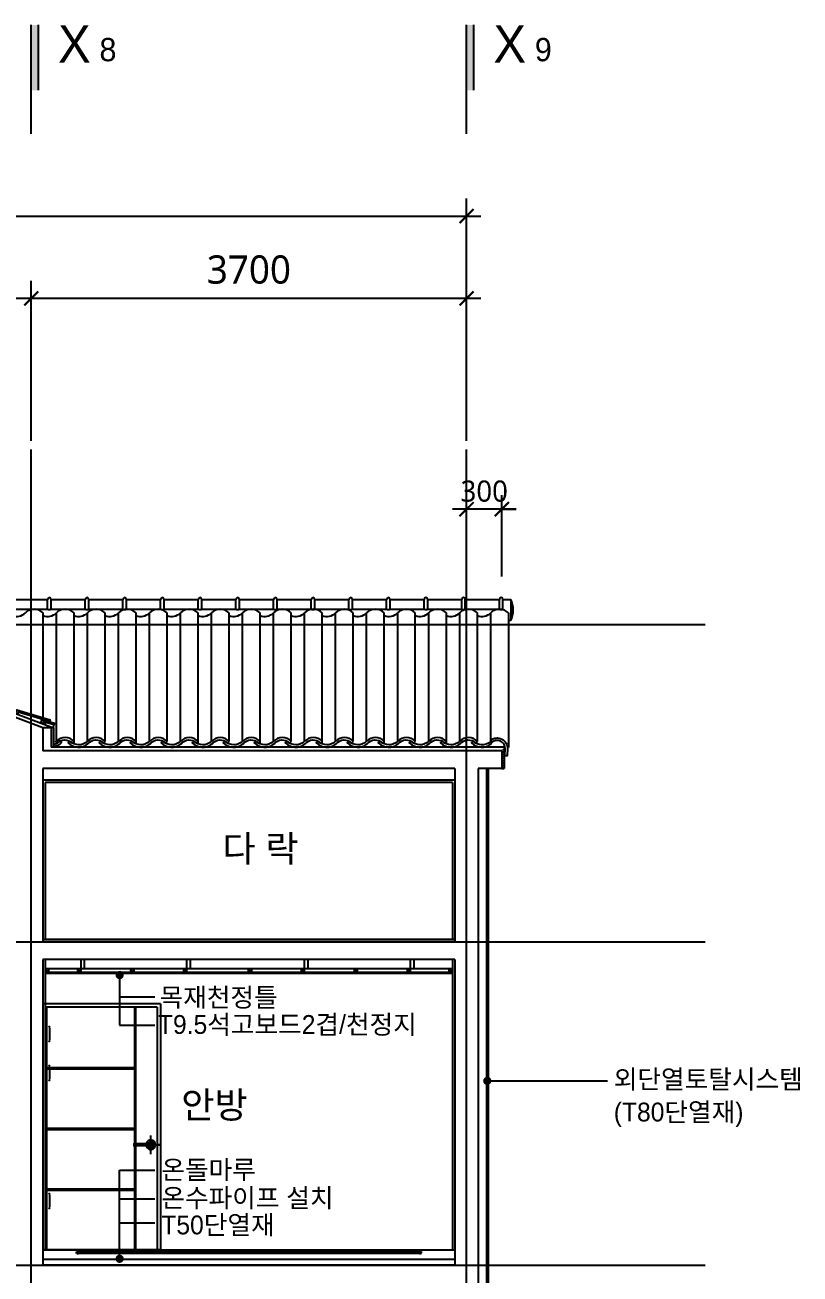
# Model space of a CAD drawing. Extents: x 11416736 to 11582377, y -14295679 to -14163266.
# Drawn here: x 11472114 to 11478700, y -14250826 to -14240204 of the extents above; entities that cross this region are included whole.
import ezdxf
from ezdxf.enums import TextEntityAlignment as Align

# ---------------------------------------------------------------- set-up
doc = ezdxf.new("R2010")
doc.units = 0
doc.header["$LTSCALE"] = 50
doc.header["$MEASUREMENT"] = 0
doc.linetypes.add('HIDDEN', pattern=[0.375, 0.25, -0.125])
doc.layers.get('0').update_dxf_attribs({"linetype": 'CONTINUOUS'})
doc.layers.get('DEFPOINTS').update_dxf_attribs({"linetype": 'CONTINUOUS'})
for name, color, linetype in [('! 05 가는선_02', 252, 'CONTINUOUS'), ('! 06 중심선', 11, 'CONTINUOUS'), ('! 12 지시선_안내선', 252, 'CONTINUOUS'), ('! 16 HAT', 251, 'CONTINUOUS'), ('! 22 text 진한선', 7, 'CONTINUOUS'), ('! 24 치수선', 1, 'CONTINUOUS'), ('- 02 내력벽', 2, 'CONTINUOUS'), ('- 04 마감선 01', 125, 'CONTINUOUS'), ('- 06 마감선 03_방수', 8, 'HIDDEN'), ('- 08 목재', 44, 'CONTINUOUS'), ('- 09 돌', 85, 'CONTINUOUS'), ('- 10 단열재', 251, 'CONTINUOUS'), ('el', 9, 'CONTINUOUS')]:
    doc.layers.add(name, color=color, linetype=linetype)
doc.styles.add('굴림', font='Gulim.ttf')
doc.styles.add('맑은 고딕', font='malgun.ttf')
doc.dimstyles.new('120-main', dxfattribs={"dimscale": 120, "dimtxt": 2, "dimasz": 1, "dimexe": 1.25, "dimexo": 0.625, "dimgap": 1, "dimtad": 1, "dimdec": 0, "dimtxsty": '맑은 고딕', "dimblk": 'ARCHTICK', "dimcen": 2.5, "dimdle": 1, "dimclrt": 7, "dimadec": 0, "dimazin": 0, "dimtfac": 1, "dimtdec": 0, "dimtix": 1, "dimtmove": 2, "dimatfit": 3, "dimldrblk": 'DOT', "dimfxl": 0, "dimarcsym": 0})
doc.dimstyles.new('120-sub', dxfattribs={"dimscale": 120, "dimtxt": 1.5, "dimasz": 1, "dimexe": 1, "dimexo": 0.625, "dimgap": 0.5, "dimtad": 1, "dimdec": 0, "dimtxsty": '맑은 고딕', "dimblk": 'ARCHTICK', "dimcen": 2.5, "dimdle": 1, "dimclrt": 7, "dimadec": 0, "dimazin": 0, "dimtfac": 1, "dimtdec": 0, "dimtix": 1, "dimtmove": 2, "dimatfit": 3, "dimldrblk": 'DOT', "dimfxl": 0, "dimarcsym": 0})

# ---------------------------------------------------------------- blocks, each defined once
blk = doc.blocks.new('_ARCHTICK')
at = {"color": 0, "linetype": 'ByBlock', "const_width": 0.15}
blk.add_lwpolyline([(-0.5, -0.5), (0.5, 0.5)], dxfattribs=at)
blk = doc.blocks.new('*D70')
at = {"layer": '! 24 치수선', "color": 0, "lineweight": -2}
for p, q in [((11447667, -14243739), (11447667, -14241679)), ((11475867, -14243739), (11475867, -14241679)), ((11447547, -14241829), (11475987, -14241829))]:
    blk.add_line(p, q, dxfattribs=at)
at = {"layer": 'DEFPOINTS', "color": 0}
for p in [(11475867, -14241829), (11447667, -14243814), (11475867, -14243814)]:
    blk.add_point(p, dxfattribs=at)
at = {"layer": '! 24 치수선', "color": 0, "linetype": 'ByBlock', "lineweight": -2, "xscale": 120, "yscale": 120, "zscale": 120, "rotation": 180}
blk.add_blockref('_ARCHTICK', (11447667, -14241829), dxfattribs=at)
at = {"layer": '! 24 치수선', "color": 0, "linetype": 'ByBlock', "lineweight": -2, "xscale": 120, "yscale": 120, "zscale": 120}
blk.add_blockref('_ARCHTICK', (11475867, -14241829), dxfattribs=at)
at = {"layer": '! 24 치수선', "color": 7, "ltscale": 30, "insert": (11461767, -14241585), "char_height": 240, "attachment_point": 5, "style": '맑은 고딕'}
blk.add_mtext('28200', dxfattribs=at)
blk = doc.blocks.new('_Dot')
at = {"color": 0, "linetype": 'ByBlock', "lineweight": -2}
blk.add_line((-0.5, 0), (-1, 0), dxfattribs=at)
at = {"color": 0, "linetype": 'ByBlock', "const_width": 0.5}
blk.add_lwpolyline([(-0.25, 0, 1), (0.25, 0, 1)], format="xyb", close=True, dxfattribs=at)
blk = doc.blocks.new('*D86')
at = {"layer": '! 24 치수선', "color": 0, "lineweight": -2}
for p, q in [((11472167, -14243739), (11472167, -14242379)), ((11475867, -14243739), (11475867, -14242379)), ((11475987, -14242529), (11472047, -14242529))]:
    blk.add_line(p, q, dxfattribs=at)
at = {"layer": 'DEFPOINTS', "color": 0}
for p in [(11472167, -14242529), (11472167, -14243814), (11475867, -14243814)]:
    blk.add_point(p, dxfattribs=at)
at = {"layer": '! 24 치수선', "color": 0, "linetype": 'ByBlock', "lineweight": -2, "xscale": 120, "yscale": 120, "zscale": 120, "rotation": 180}
blk.add_blockref('_ARCHTICK', (11472167, -14242529), dxfattribs=at)
at = {"layer": '! 24 치수선', "color": 0, "linetype": 'ByBlock', "lineweight": -2, "xscale": 120, "yscale": 120, "zscale": 120}
blk.add_blockref('_ARCHTICK', (11475867, -14242529), dxfattribs=at)
at = {"layer": '! 24 치수선', "color": 7, "ltscale": 30, "insert": (11474017, -14242285), "char_height": 240, "attachment_point": 5, "style": '맑은 고딕'}
blk.add_mtext('3700', dxfattribs=at)
blk = doc.blocks.new('*D87')
at = {"layer": '! 24 치수선', "color": 0, "lineweight": -2}
for p, q in [((11467667, -14243739), (11467667, -14242379)), ((11472167, -14243739), (11472167, -14242379)), ((11472287, -14242529), (11467547, -14242529))]:
    blk.add_line(p, q, dxfattribs=at)
at = {"layer": 'DEFPOINTS', "color": 0}
for p in [(11467667, -14242529), (11467667, -14243814), (11472167, -14243814)]:
    blk.add_point(p, dxfattribs=at)
at = {"layer": '! 24 치수선', "color": 0, "linetype": 'ByBlock', "lineweight": -2, "xscale": 120, "yscale": 120, "zscale": 120, "rotation": 180}
blk.add_blockref('_ARCHTICK', (11467667, -14242529), dxfattribs=at)
at = {"layer": '! 24 치수선', "color": 0, "linetype": 'ByBlock', "lineweight": -2, "xscale": 120, "yscale": 120, "zscale": 120}
blk.add_blockref('_ARCHTICK', (11472167, -14242529), dxfattribs=at)
at = {"layer": '! 24 치수선', "color": 7, "ltscale": 30, "insert": (11469917, -14242285), "char_height": 240, "attachment_point": 5, "style": '맑은 고딕'}
blk.add_mtext('4500', dxfattribs=at)
blk = doc.blocks.new('*D98')
at = {"layer": '! 24 치수선', "color": 0, "lineweight": -2}
for p, q in [((11475867, -14244895), (11475867, -14244202)), ((11476167, -14244895), (11476167, -14244202)), ((11476287, -14244322), (11475747, -14244322)), ((11475867, -14244322), (11475747, -14244322)), ((11476167, -14244322), (11476287, -14244322))]:
    blk.add_line(p, q, dxfattribs=at)
at = {"layer": 'DEFPOINTS', "color": 0}
for p in [(11475867, -14244322), (11475867, -14244970), (11476167, -14244970)]:
    blk.add_point(p, dxfattribs=at)
at = {"layer": '! 24 치수선', "color": 0, "linetype": 'ByBlock', "lineweight": -2, "xscale": 120, "yscale": 120, "zscale": 120}
blk.add_blockref('_ARCHTICK', (11475867, -14244322), dxfattribs=at)
at = {"layer": '! 24 치수선', "color": 0, "linetype": 'ByBlock', "lineweight": -2, "xscale": 120, "yscale": 120, "zscale": 120, "rotation": 180}
blk.add_blockref('_ARCHTICK', (11476167, -14244322), dxfattribs=at)
at = {"layer": '! 24 치수선', "color": 7, "ltscale": 30, "insert": (11476017, -14244169), "char_height": 180, "attachment_point": 5, "style": '맑은 고딕'}
blk.add_mtext('300', dxfattribs=at)

msp = doc.modelspace()

# ---------------------------------------------------------------- linework, layer by layer
at = {"layer": '! 05 가는선_02'}
for p, q in [((11472590.5, -14248231), (11472590.5, -14248151)), ((11472620.5, -14248231), (11472620.5, -14248151)), ((11473490.5, -14248231), (11473490.5, -14248151)), ((11473520.5, -14248231), (11473520.5, -14248151)), ((11474490.5, -14248231), (11474490.5, -14248151)), ((11474520.5, -14248231), (11474520.5, -14248151)), ((11475390.5, -14248231), (11475390.5, -14248151)), ((11475420.5, -14248231), (11475420.5, -14248151)), ((11475746.7, -14248231), (11472286.7, -14248231)), ((11473183.4, -14249807), (11473183.4, -14249647)), ((11473123.4, -14249727), (11473263.4, -14249727))]:
    msp.add_line(p, q, dxfattribs=at)
at = {"layer": '! 05 가는선_02', "color": 8}
for p, q in [((11472266.7, -14248527), (11472266.7, -14250621)), ((11473266.7, -14248527), (11472266.7, -14248527)), ((11472296.7, -14248557), (11472296.7, -14250621)), ((11473236.7, -14248557), (11472296.7, -14248557)), ((11473046.7, -14249073), (11473046.7, -14248557)), ((11473056.7, -14250621), (11473056.7, -14248557)), ((11473236.7, -14248557), (11473236.7, -14250621)), ((11473266.7, -14248527), (11473266.7, -14250621)), ((11472321.8, -14248731.9), (11472321.8, -14248837.6)), ((11473046.7, -14249073), (11472296.7, -14249073)), ((11473046.7, -14249083), (11472296.7, -14249083)), ((11472321.8, -14249063.3), (11472321.8, -14249169)), ((11473046.7, -14249589), (11473046.7, -14249083)), ((11473046.7, -14249589), (11472296.7, -14249589)), ((11473046.7, -14249599), (11472296.7, -14249599)), ((11473046.7, -14250105), (11473046.7, -14249599)), ((11473183.4, -14249802), (11473183.4, -14249652)), ((11473038.1, -14249723), (11473038.1, -14249731)), ((11473193.6, -14249718), (11473043.1, -14249718)), ((11473193.6, -14249736), (11473043.1, -14249736)), ((11473258.4, -14249727), (11473108.4, -14249727)), ((11473198.6, -14249723), (11473198.6, -14249731)), ((11473046.7, -14250105), (11472296.7, -14250105)), ((11473046.7, -14250115), (11472296.7, -14250115)), ((11472321.8, -14250152), (11472321.8, -14250257.7)), ((11473046.7, -14250621), (11473046.7, -14250115)), ((11472296.7, -14250621), (11472266.7, -14250621)), ((11473236.7, -14250621), (11472296.7, -14250621)), ((11473266.7, -14250621), (11473236.7, -14250621))]:
    msp.add_line(p, q, dxfattribs=at)
for centre in [(11472321.8, -14248721.9), (11472321.8, -14248847.6), (11472321.8, -14249053.3), (11472321.8, -14249179), (11472321.8, -14250142), (11472321.8, -14250267.7)]:
    msp.add_circle(centre, 2, dxfattribs=at)
for centre, radius, start, end in [((11473043.1, -14249723), 5, 90, 180), ((11473043.1, -14249731), 5, 180, 270), ((11473183.4, -14249727), 40, 193.00288, 166.99712), ((11473183.4, -14249727), 25, 201.1002, 158.8998), ((11473193.6, -14249723), 5, 0, 90), ((11473193.6, -14249731), 5, 270, 0)]:
    msp.add_arc(centre, radius, start, end, dxfattribs=at)
at = {"layer": '! 06 중심선'}
for p, q in [((11472166.7, -14258421), (11472166.7, -14243813.7)), ((11475866.7, -14258421), (11475866.7, -14243813.7)), ((11445199.1, -14245301), (11477893.4, -14245301)), ((11445199.1, -14248001), (11477893.4, -14248001)), ((11445199.1, -14248001), (11477893.4, -14248001)), ((11445199.1, -14250751), (11477893.4, -14250751))]:
    msp.add_line(p, q, dxfattribs=at)
at = {"layer": '! 12 지시선_안내선'}
for p, q in [((11472918.3, -14248283.8), (11472918.3, -14248708.3)), ((11472918.3, -14248468.6), (11473216.5, -14248468.6)), ((11472918.3, -14248708.3), (11473216.5, -14248708.3)), ((11472918.3, -14250696.6), (11472918.3, -14249942.5)), ((11472918.3, -14249942.5), (11473216.5, -14249942.5)), ((11472918.3, -14250187.3), (11473216.5, -14250187.3)), ((11472918.3, -14250391.3), (11473216.5, -14250391.3))]:
    msp.add_line(p, q, dxfattribs=at)
at = {"layer": '! 12 지시선_안내선', "const_width": 35}
for points in [[(11472900.8, -14248283.8, 1), (11472935.8, -14248283.8, 1)], [(11476060.2, -14249183.6, -1), (11476025.2, -14249183.6, -1)], [(11472900.8, -14250696.6, -1), (11472935.8, -14250696.6, -1)]]:
    msp.add_lwpolyline(points, format="xyb", close=True, dxfattribs=at)
at = {"layer": '! 12 지시선_안내선'}
msp.add_lwpolyline([(11476042.7, -14249183.6), (11477063.1, -14249183.6)], dxfattribs=at)
at = {"layer": '! 16 HAT'}
for p, q in [((11472543.9, -14250643.5), (11472578.9, -14250643.5)), ((11472561.4, -14250626), (11472561.4, -14250661)), ((11472561.4, -14250636), (11475472, -14250636)), ((11475472, -14250651), (11472561.4, -14250651)), ((11475489.5, -14250643.5), (11475454.5, -14250643.5)), ((11475472, -14250626), (11475472, -14250661))]:
    msp.add_line(p, q, dxfattribs=at)
for centre in [(11472561.4, -14250643.5), (11475472, -14250643.5)]:
    msp.add_circle(centre, 7.5, dxfattribs=at)
at = {"layer": '! 22 text 진한선', "color": 3}
for p, q in [((11472166.7, -14241128.6), (11472166.7, -14240203.8)), ((11472228.3, -14240758.7), (11472228.3, -14240203.8)), ((11475866.7, -14241128.6), (11475866.7, -14240203.8)), ((11475928.3, -14240758.7), (11475928.3, -14240203.8))]:
    msp.add_line(p, q, dxfattribs=at)
for points in [[(11472166.7, -14240203.8), (11472228.3, -14240203.8), (11472166.7, -14240758.7), (11472228.3, -14240758.7)], [(11475866.7, -14240203.8), (11475928.3, -14240203.8), (11475866.7, -14240758.7), (11475928.3, -14240758.7)]]:
    msp.add_solid(points, dxfattribs=at)
at = {"layer": '- 02 내력벽'}
for p, q in [((11470466.7, -14245501), (11472266.7, -14246179.1)), ((11472266.7, -14246179.1), (11472266.7, -14246376.2)), ((11476166.7, -14246376.2), (11472266.7, -14246376.2)), ((11475766.7, -14246526.2), (11472266.7, -14246526.2)), ((11472266.7, -14246526.2), (11472266.7, -14248001)), ((11475766.7, -14246526.2), (11475766.7, -14248001)), ((11475966.7, -14246526.2), (11475966.7, -14257451)), ((11476166.7, -14246526.2), (11475966.7, -14246526.2)), ((11475766.7, -14248001), (11472266.7, -14248001)), ((11475766.7, -14248151), (11472266.7, -14248151)), ((11472266.7, -14248151), (11472266.7, -14250751)), ((11475766.7, -14248151), (11475766.7, -14250751)), ((11475766.7, -14250751), (11472266.7, -14250751))]:
    msp.add_line(p, q, dxfattribs=at)
at = {"layer": '- 02 내력벽', "ltscale": 30}
msp.add_line((11476166.7, -14246376.2), (11476166.7, -14246526.2), dxfattribs=at)
at = {"layer": '- 04 마감선 01'}
for p, q in [((11470466, -14245468.7), (11472356.7, -14246181)), ((11472266.7, -14246179.1), (11472336.7, -14246179.1)), ((11472336.7, -14246179.1), (11472336.7, -14246346.2)), ((11472356.7, -14246181), (11472356.7, -14246346.2)), ((11476186.7, -14246346.2), (11472336.7, -14246346.2)), ((11476186.7, -14246346.2), (11476186.7, -14246526.2)), ((11476036.7, -14246526.2), (11476036.7, -14256851)), ((11476051.7, -14246526.2), (11476051.7, -14256851)), ((11475766.7, -14246626.2), (11472266.7, -14246626.2)), ((11475746.7, -14246646.2), (11472286.7, -14246646.2)), ((11472286.7, -14246646.2), (11472286.7, -14247981)), ((11475746.7, -14246646.2), (11475746.7, -14247981)), ((11475766.7, -14247981), (11472266.7, -14247981)), ((11472286.7, -14248151), (11472286.7, -14250621)), ((11475746.7, -14248151), (11475746.7, -14250621)), ((11475746.7, -14248261), (11472286.7, -14248261)), ((11475746.7, -14248271), (11472286.7, -14248271)), ((11472266.7, -14250621), (11475766.7, -14250621))]:
    msp.add_line(p, q, dxfattribs=at)
at = {"layer": '- 04 마감선 01', "ltscale": 30}
msp.add_line((11476166.7, -14246526.2), (11476186.7, -14246526.2), dxfattribs=at)
at = {"layer": '- 06 마감선 03_방수'}
msp.add_line((11476176.7, -14246361.2), (11476176.7, -14246526.2), dxfattribs=at)
at = {"layer": '- 08 목재'}
for points in [[(11472286.7, -14248231), (11472286.7, -14248261), (11472316.7, -14248261), (11472316.7, -14248231), (11472286.7, -14248231), (11472316.7, -14248261)], [(11472560.5, -14248231), (11472560.5, -14248261), (11472590.5, -14248261), (11472590.5, -14248231), (11472560.5, -14248231), (11472590.5, -14248261)], [(11473010.5, -14248231), (11473010.5, -14248261), (11473040.5, -14248261), (11473040.5, -14248231), (11473010.5, -14248231), (11473040.5, -14248261)], [(11473460.5, -14248231), (11473460.5, -14248261), (11473490.5, -14248261), (11473490.5, -14248231), (11473460.5, -14248231), (11473490.5, -14248261)], [(11474010.5, -14248231), (11474010.5, -14248261), (11474040.5, -14248261), (11474040.5, -14248231), (11474010.5, -14248231), (11474040.5, -14248261)], [(11474460.5, -14248231), (11474460.5, -14248261), (11474490.5, -14248261), (11474490.5, -14248231), (11474460.5, -14248231), (11474490.5, -14248261)], [(11474910.5, -14248231), (11474910.5, -14248261), (11474940.5, -14248261), (11474940.5, -14248231), (11474910.5, -14248231), (11474940.5, -14248261)], [(11475360.5, -14248231), (11475360.5, -14248261), (11475390.5, -14248261), (11475390.5, -14248231), (11475360.5, -14248231), (11475390.5, -14248261)], [(11475716.7, -14248231), (11475716.7, -14248261), (11475746.7, -14248261), (11475746.7, -14248231), (11475716.7, -14248231), (11475746.7, -14248261)]]:
    msp.add_lwpolyline(points, dxfattribs=at)
at = {"layer": '- 09 돌'}
for p, q in [((11472356.7, -14246181), (11472359.4, -14246155.9)), ((11472373.9, -14246301.8), (11472388.3, -14246314.2)), ((11476069, -14246298.3), (11476082.4, -14246311))]:
    msp.add_line(p, q, dxfattribs=at)
for points in [[(11472033.6, -14246059.3), (11472044.1, -14246027.8), (11472327.2, -14246112.1), (11472322, -14246127.7), (11472056.2, -14246048.5), (11472050.5, -14246065.6)], [(11472250, -14246140.7), (11472260.4, -14246109.3), (11472364.6, -14246140.3), (11472359.4, -14246155.9), (11472272.5, -14246130), (11472266.8, -14246147.1)]]:
    msp.add_lwpolyline(points, close=True, dxfattribs=at)
msp.add_lwpolyline([(11472286.9, -14246134.3), (11472280.9, -14246152.4), (11472272.5, -14246130)], dxfattribs=at)
for points in [[(11472388.3, -14246314.2, -0.4415047), (11472516.4, -14246310.5), (11472530.9, -14246296.8, 0.425866), (11472380.9, -14246295.3, -0.0231152), (11472373.9, -14246301.8, -0.0231152)], [(11472356.7, -14246323, 0.1526986), (11472410.8, -14246292.5), (11472425.4, -14246306.2, -0.1626349), (11472356.7, -14246343.4, -0.1626349)], [(11476069, -14246298.3, -0.4135712), (11475922.2, -14246293.7), (11475907.6, -14246307.4, 0.3988789), (11476076.9, -14246317.5, -0.0245278), (11476082.4, -14246311, -0.0245278)]]:
    msp.add_lwpolyline(points, format="xyb", dxfattribs=at)
for points in [[(11472794.6, -14246296.8, 0.425866), (11472644.6, -14246295.3, -0.425866), (11472494.6, -14246293.7), (11472480, -14246307.4, 0.3988789), (11472649.3, -14246317.5, -0.4560492), (11472780, -14246310.5)], [(11473058.2, -14246296.8, 0.425866), (11472908.2, -14246295.3, -0.425866), (11472758.2, -14246293.7), (11472743.7, -14246307.4, 0.3988789), (11472913, -14246317.5, -0.4560492), (11473043.7, -14246310.5)], [(11473321.9, -14246296.8, 0.425866), (11473171.9, -14246295.3, -0.425866), (11473021.9, -14246293.7), (11473007.3, -14246307.4, 0.3988789), (11473176.6, -14246317.5, -0.4560492), (11473307.3, -14246310.5)], [(11473585.6, -14246296.8, 0.425866), (11473435.6, -14246295.3, -0.425866), (11473285.6, -14246293.7), (11473271, -14246307.4, 0.3988789), (11473440.3, -14246317.5, -0.4560492), (11473571, -14246310.5)], [(11473849.2, -14246296.8, 0.425866), (11473699.2, -14246295.3, -0.425866), (11473549.2, -14246293.7), (11473534.7, -14246307.4, 0.3988789), (11473704, -14246317.5, -0.4560492), (11473834.7, -14246310.5)], [(11474112.9, -14246296.8, 0.425866), (11473962.9, -14246295.3, -0.425866), (11473812.9, -14246293.7), (11473798.3, -14246307.4, 0.3988789), (11473967.6, -14246317.5, -0.4560492), (11474098.3, -14246310.5)], [(11474376.5, -14246296.8, 0.425866), (11474226.5, -14246295.3, -0.425866), (11474076.5, -14246293.7), (11474062, -14246307.4, 0.3988789), (11474231.3, -14246317.5, -0.4560492), (11474362, -14246310.5)], [(11474640.2, -14246296.8, 0.425866), (11474490.2, -14246295.3, -0.425866), (11474340.2, -14246293.7), (11474325.6, -14246307.4, 0.3988789), (11474494.9, -14246317.5, -0.4560492), (11474625.6, -14246310.5)], [(11474903.9, -14246296.8, 0.425866), (11474753.9, -14246295.3, -0.425866), (11474603.9, -14246293.7), (11474589.3, -14246307.4, 0.3988789), (11474758.6, -14246317.5, -0.4560492), (11474889.3, -14246310.5)], [(11475167.5, -14246296.8, 0.425866), (11475017.5, -14246295.3, -0.425866), (11474867.5, -14246293.7), (11474853, -14246307.4, 0.3988789), (11475022.3, -14246317.5, -0.4560492), (11475153, -14246310.5)], [(11475431.2, -14246296.8, 0.425866), (11475281.2, -14246295.3, -0.425866), (11475131.2, -14246293.7), (11475116.6, -14246307.4, 0.3988789), (11475285.9, -14246317.5, -0.4560492), (11475416.6, -14246310.5)], [(11475694.8, -14246296.8, 0.425866), (11475544.8, -14246295.3, -0.425866), (11475394.8, -14246293.7), (11475380.3, -14246307.4, 0.3988789), (11475549.6, -14246317.5, -0.4560492), (11475680.3, -14246310.5)], [(11475958.5, -14246296.8, 0.425866), (11475808.5, -14246295.3, -0.425866), (11475658.5, -14246293.7), (11475643.9, -14246307.4, 0.3988789), (11475813.2, -14246317.5, -0.4560492), (11475943.9, -14246310.5)], [(11476069, -14246287.5, -0.6447257), (11476215.1, -14246359.9), (11476211.7, -14246419.8), (11476191.7, -14246418.6), (11476195.1, -14246358.7, 0.650744), (11476080.7, -14246303.9)]]:
    msp.add_lwpolyline(points, format="xyb", close=True, dxfattribs=at)
at = {"layer": '- 10 단열재'}
msp.add_line((11472266.7, -14250701), (11475766.7, -14250701), dxfattribs=at)
at = {"layer": 'el', "color": 8}
for p, q in [((11472015.8, -14245088.7), (11472305.8, -14245088.7)), ((11472305.8, -14245171.6), (11472305.8, -14245088.7)), ((11472335.8, -14245088.7), (11472625.8, -14245088.7)), ((11472335.8, -14245171.6), (11472335.8, -14245088.7)), ((11472625.8, -14245171.6), (11472625.8, -14245088.7)), ((11472655.8, -14245088.7), (11472945.9, -14245088.7)), ((11472655.8, -14245171.6), (11472655.8, -14245088.7)), ((11472945.9, -14245171.6), (11472945.9, -14245088.7)), ((11472975.9, -14245088.7), (11473265.9, -14245088.7)), ((11472975.9, -14245171.6), (11472975.9, -14245088.7)), ((11473265.9, -14245171.6), (11473265.9, -14245088.7)), ((11473295.9, -14245088.7), (11473586, -14245088.7)), ((11473295.9, -14245171.6), (11473295.9, -14245088.7)), ((11473586, -14245171.6), (11473586, -14245088.7)), ((11473616, -14245088.7), (11473906, -14245088.7)), ((11473616, -14245171.6), (11473616, -14245088.7)), ((11473906, -14245171.6), (11473906, -14245088.7)), ((11473936, -14245171.6), (11473936, -14245088.7)), ((11473936, -14245088.7), (11474226, -14245088.7)), ((11474226, -14245171.6), (11474226, -14245088.7)), ((11474256, -14245088.7), (11474546.1, -14245088.7)), ((11474256, -14245171.6), (11474256, -14245088.7)), ((11474546.1, -14245171.6), (11474546.1, -14245088.7)), ((11474576.1, -14245088.7), (11474866.1, -14245088.7)), ((11474576.1, -14245171.6), (11474576.1, -14245088.7)), ((11474866.1, -14245171.6), (11474866.1, -14245088.7)), ((11474896.1, -14245088.7), (11475186.2, -14245088.7)), ((11474896.1, -14245171.6), (11474896.1, -14245088.7)), ((11475186.2, -14245171.6), (11475186.2, -14245088.7)), ((11475216.2, -14245088.7), (11475506.2, -14245088.7)), ((11475216.2, -14245171.6), (11475216.2, -14245088.7)), ((11475506.2, -14245171.6), (11475506.2, -14245088.7)), ((11475536.2, -14245088.7), (11475826.2, -14245088.7)), ((11475536.2, -14245171.6), (11475536.2, -14245088.7)), ((11475826.2, -14245171.6), (11475826.2, -14245088.7)), ((11475856.2, -14245171.6), (11475856.2, -14245088.7)), ((11475856.2, -14245088.7), (11476146.3, -14245088.7)), ((11476146.3, -14245171.6), (11476146.3, -14245088.7)), ((11476176.3, -14245088.7), (11476243.4, -14245088.7)), ((11476176.3, -14245171.6), (11476176.3, -14245088.7)), ((11476243.4, -14245088.7), (11476243.4, -14245269.6)), ((11472015.8, -14245171.6), (11472305.8, -14245171.6)), ((11472335.8, -14245171.6), (11472625.8, -14245171.6)), ((11472655.8, -14245171.6), (11472945.9, -14245171.6)), ((11472975.9, -14245171.6), (11473265.9, -14245171.6)), ((11473295.9, -14245171.6), (11473586, -14245171.6)), ((11473616, -14245171.6), (11473906, -14245171.6)), ((11473936, -14245171.6), (11474226, -14245171.6)), ((11474256, -14245171.6), (11474546.1, -14245171.6)), ((11474576.1, -14245171.6), (11474866.1, -14245171.6)), ((11474896.1, -14245171.6), (11475186.2, -14245171.6)), ((11475216.2, -14245171.6), (11475506.2, -14245171.6)), ((11475536.2, -14245171.6), (11475826.2, -14245171.6)), ((11475856.2, -14245171.6), (11476146.3, -14245171.6)), ((11472267.3, -14246094.3), (11472267.3, -14245204.3)), ((11472380.9, -14246295.3), (11472380.9, -14245202.8)), ((11472530.9, -14246318.7), (11472530.9, -14245204.3)), ((11472644.6, -14246295.3), (11472644.6, -14245202.8)), ((11472794.6, -14246296.8), (11472794.6, -14245204.3)), ((11472908.2, -14246295.3), (11472908.2, -14245202.8)), ((11473058.2, -14246318.7), (11473058.2, -14245204.3)), ((11473171.9, -14246295.3), (11473171.9, -14245202.8)), ((11473321.9, -14246296.8), (11473321.9, -14245204.3)), ((11473435.6, -14246295.3), (11473435.6, -14245202.8)), ((11473585.6, -14246318.7), (11473585.6, -14245204.3)), ((11473699.2, -14246295.3), (11473699.2, -14245202.8)), ((11473849.2, -14246296.8), (11473849.2, -14245204.3)), ((11473962.9, -14246295.3), (11473962.9, -14245202.8)), ((11474112.9, -14246318.7), (11474112.9, -14245204.3)), ((11474226.5, -14246295.3), (11474226.5, -14245202.8)), ((11474376.5, -14246296.8), (11474376.5, -14245204.3)), ((11474490.2, -14246295.3), (11474490.2, -14245202.8)), ((11474640.2, -14246318.7), (11474640.2, -14245204.3)), ((11474753.9, -14246295.3), (11474753.9, -14245202.8)), ((11474903.9, -14246296.8), (11474903.9, -14245204.3)), ((11475017.5, -14246295.3), (11475017.5, -14245202.8)), ((11475167.5, -14246318.7), (11475167.5, -14245204.3)), ((11475281.2, -14246295.3), (11475281.2, -14245202.8)), ((11475431.2, -14246296.8), (11475431.2, -14245204.3)), ((11475544.8, -14246295.3), (11475544.8, -14245202.8)), ((11475694.8, -14246318.7), (11475694.8, -14245204.3)), ((11475808.5, -14246295.3), (11475808.5, -14245202.8)), ((11475958.5, -14246296.8), (11475958.5, -14245204.3)), ((11476072.2, -14246295.3), (11476072.2, -14245202.8)), ((11476222.2, -14245204.3), (11476222.2, -14246347.4)), ((11476243.4, -14245269.6), (11476222.2, -14245269.6))]:
    msp.add_line(p, q, dxfattribs=at)
for centre, radius, start, end in [((11472320.8, -14245088.7), 15, 0, 180), ((11472640.8, -14245088.7), 15, 0, 180), ((11472960.9, -14245088.7), 15, 0, 180), ((11473280.9, -14245088.7), 15, 0, 180), ((11473601, -14245088.7), 15, 0, 180), ((11473921, -14245088.7), 15, 0, 180), ((11474241, -14245088.7), 15, 0, 180), ((11474561.1, -14245088.7), 15, 0, 180), ((11474881.1, -14245088.7), 15, 0, 180), ((11475201.2, -14245088.7), 15, 0, 180), ((11475521.2, -14245088.7), 15, 0, 180), ((11475841.2, -14245088.7), 15, 0, 180), ((11476161.3, -14245088.7), 15, 0, 180), ((11476048.8, -14245179.1), 214.6, 335.06446, 24.93554), ((11472191.5, -14245275.6), 104, 43.26974, 135.53977), ((11472320.8, -14245139.7), 35.2, 244.80106, 295.19894), ((11472455.2, -14245275.6), 104, 43.26974, 135.53977), ((11472640.8, -14245139.7), 35.2, 244.80106, 295.19894), ((11472718.8, -14245275.6), 104, 43.26974, 135.53977), ((11472982.5, -14245275.6), 104, 43.26974, 135.53977), ((11472960.9, -14245139.7), 35.2, 244.80106, 295.19894), ((11473246.1, -14245275.6), 104, 43.26974, 135.53977), ((11473280.9, -14245139.7), 35.2, 244.80106, 295.19894), ((11473509.8, -14245275.6), 104, 43.26974, 135.53977), ((11473601, -14245139.7), 35.2, 244.80106, 295.19894), ((11473773.5, -14245275.6), 104, 43.26974, 135.53977), ((11473921, -14245139.7), 35.2, 244.80106, 295.19894), ((11474037.1, -14245275.6), 104, 43.26974, 135.53977), ((11474241, -14245139.7), 35.2, 244.80106, 295.19894), ((11474300.8, -14245275.6), 104, 43.26974, 135.53977), ((11474564.4, -14245275.6), 104, 43.26974, 135.53977), ((11474561.1, -14245139.7), 35.2, 244.80106, 295.19894), ((11474828.1, -14245275.6), 104, 43.26974, 135.53977), ((11474881.1, -14245139.7), 35.2, 244.80106, 295.19894), ((11475091.8, -14245275.6), 104, 43.26974, 135.53977), ((11475201.2, -14245139.7), 35.2, 244.80106, 295.19894), ((11475355.4, -14245275.6), 104, 43.26974, 135.53977), ((11475521.2, -14245139.7), 35.2, 244.80106, 295.19894), ((11475619.1, -14245275.6), 104, 43.26974, 135.53977), ((11475882.7, -14245275.6), 104, 43.26974, 135.53977), ((11475841.2, -14245139.7), 35.2, 244.80106, 295.19894), ((11476146.4, -14245275.6), 104, 43.26974, 135.53977), ((11476161.3, -14245139.7), 35.2, 244.80106, 295.19894), ((11472043, -14245129.9), 104, 247.73945, 315.53977), ((11472306.7, -14245129.9), 104, 247.73945, 315.53977), ((11472570.3, -14245129.9), 104, 247.73945, 315.53977), ((11472834, -14245129.9), 104, 247.73945, 315.53977), ((11473097.6, -14245129.9), 104, 247.73945, 315.53977), ((11473361.3, -14245129.9), 104, 247.73945, 315.53977), ((11473625, -14245129.9), 104, 247.73945, 315.53977), ((11473888.6, -14245129.9), 104, 247.73945, 315.53977), ((11474152.3, -14245129.9), 104, 247.73945, 315.53977), ((11474415.9, -14245129.9), 104, 247.73945, 315.53977), ((11474679.6, -14245129.9), 104, 247.73945, 315.53977), ((11474943.3, -14245129.9), 104, 247.73945, 315.53977), ((11475206.9, -14245129.9), 104, 247.73945, 315.53977), ((11475470.6, -14245129.9), 104, 247.73945, 315.53977), ((11475734.2, -14245129.9), 104, 247.73945, 315.53977), ((11475997.9, -14245129.9), 104, 247.73945, 315.53977)]:
    msp.add_arc(centre, radius, start, end, dxfattribs=at)

# ---------------------------------------------------------------- texts
at = {"layer": '! 22 text 진한선', "color": 3, "linetype": 'Continuous', "style": '굴림'}
for s, height, p in [('X', 316.8, (11472533.8, -14240364.8)), ('X', 316.8, (11476233.8, -14240364.8)), ('8', 198, (11472819, -14240413)), ('9', 198, (11476519, -14240413))]:
    msp.add_text(s, height=height, dxfattribs=at).set_placement(p, align=Align.MIDDLE)
at = {"layer": '! 22 text 진한선', "linetype": 'Continuous', "style": '굴림'}
for s, p in [('다 락', (11473792.4, -14247321)), ('안방', (11473442, -14249500.1))]:
    msp.add_text(s, height=225, dxfattribs=at).set_placement(p)
at = {"layer": '! 22 text 진한선', "style": '굴림'}
for s, p in [('목재천정틀', (11473759.5, -14248553.2)), ('T9.5석고보드2겹/천정지', (11474343.9, -14248783.9))]:
    msp.add_text(s, height=160, dxfattribs=at).set_placement(p, align=Align.CENTER)
for s, p in [('외단열토탈시스템', (11477117.7, -14249249.4)), ('(T80단열재)', (11477117.7, -14249528.5))]:
    msp.add_text(s, height=160, dxfattribs=at).set_placement(p)
for s, p in [('온돌마루', (11473272.7, -14249938.9)), ('온수파이프 설치', (11473272.7, -14250178.9)), ('T50단열재', (11473272.7, -14250408.6))]:
    msp.add_text(s, height=160, dxfattribs=at).set_placement(p, align=Align.MIDDLE_LEFT)

# ---------------------------------------------------------------- dimensions: what is measured, and where the dimension line sits
at = {"layer": '! 24 치수선'}
for base, p1, p2, dimstyle, picture, middle in [((11475866.7, -14241828.6), (11447666.7, -14243813.7), (11475866.7, -14243813.7), '120-main', '*D70', (11461766.7, -14241584.6)), ((11475866.7, -14244321.9), (11476166.7, -14244970.5), (11475866.7, -14244970.5), '120-sub', '*D98', (11476016.7, -14244168.9))]:
    dim = msp.add_linear_dim(base=base, p1=p1, p2=p2, dimstyle=dimstyle, dxfattribs=at)
    dim.commit()
    dim.dimension.update_dxf_attribs({"geometry": picture, "text_midpoint": middle})
for base, p1, p2, picture, middle in [((11467666.7, -14242528.6), (11472166.7, -14243813.7), (11467666.7, -14243813.7), '*D87', (11469916.7, -14242284.6)), ((11472166.7, -14242528.6), (11475866.7, -14243813.7), (11472166.7, -14243813.7), '*D86', (11474016.7, -14242284.6))]:
    dim = msp.add_linear_dim(base=base, p1=p1, p2=p2, angle=180, dimstyle='120-main', dxfattribs=at)
    dim.commit()
    dim.dimension.update_dxf_attribs({"geometry": picture, "text_midpoint": middle})

doc.saveas('drawing.dxf')
